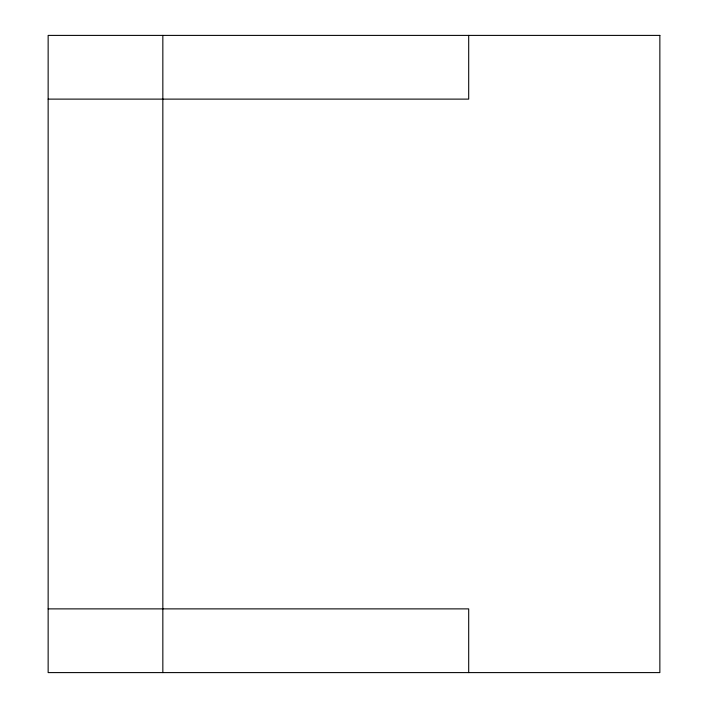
<?xml version="1.0" encoding="UTF-8"?>
<svg xmlns="http://www.w3.org/2000/svg" width="708" height="708" viewBox="0 0 708 708"><rect width="100%" height="100%" fill="white"/><g stroke="black" fill="none" stroke-linecap="round" stroke-linejoin="round"><path stroke-width="1.06" d="M48.144 99.12L468.696 99.12L468.696 35.4M48.144 608.88L468.696 608.88L468.696 672.6M162.84 35.4L162.84 672.6M659.856 35.4L48.144 35.4L48.144 672.6L659.856 672.6L659.856 35.4"/></g></svg>
